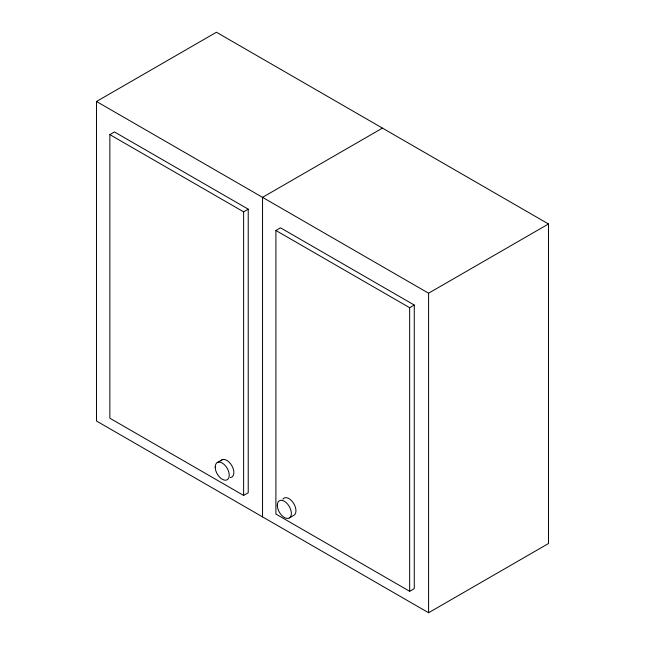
<?xml version="1.0" encoding="UTF-8"?>
<svg xmlns="http://www.w3.org/2000/svg" width="645" height="645" viewBox="0 0 645 645"><rect width="100%" height="100%" fill="white"/><g stroke="black" fill="none" stroke-linecap="round" stroke-linejoin="round"><path stroke-width="0.97" d="M96.5 101.483L216.422 32.25L548.5 223.976L548.5 543.517L428.578 612.75L96.5 421.024L96.5 101.483L428.578 293.209L548.5 223.976M109.86 134.62L114.471 131.959L248.228 209.173L248.228 492.772L243.617 495.433L109.86 418.21L109.86 134.62L243.617 211.842L248.228 209.173M382.461 128.113L262.539 197.346L262.539 516.887M275.899 230.483L280.511 227.814L414.267 305.037L414.267 588.635L409.656 591.296L275.899 514.073L275.899 230.483L409.656 307.705L414.267 305.037M217.26 462.554L221.872 459.893M289.291 517.959L293.902 515.299A9.933 5.732 60 0 0 293.217 502.737A9.933 5.732 60 0 0 282.857 499.133M428.578 293.209L428.578 612.75M409.656 307.705L409.656 591.296M243.617 211.842L243.617 495.433M220.759 460.925A9.933 5.732 60 0 1 231.805 465.625A9.933 5.732 60 0 1 230.346 477.542M215.204 467.101A9.933 5.732 60 0 0 225.734 480.203A9.933 5.732 60 0 0 225.734 466.158A9.933 5.732 60 0 0 215.204 467.101M277.31 505.309A9.933 5.732 60 0 0 287.839 518.411A9.933 5.732 60 0 0 287.839 504.366A9.933 5.732 60 0 0 277.31 505.309"/></g></svg>
